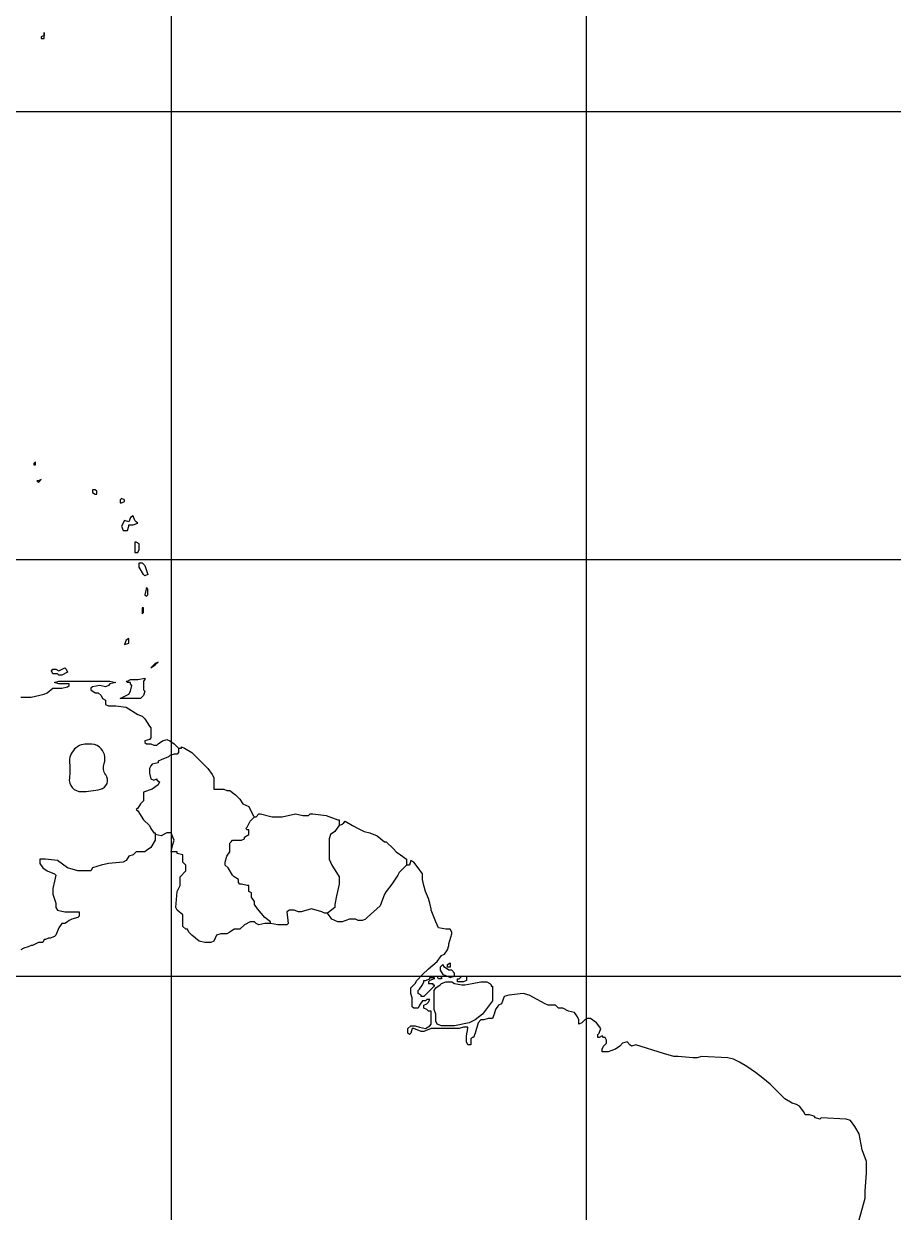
# Model space of a CAD drawing. Header units: millimetres. Extents: x 1844 to 27622, y 2629 to 17869.
# Drawn here: x 10195 to 12367, y 7428 to 10398 of the extents above; entities that cross this region are included whole.
import ezdxf

# ---------------------------------------------------------------- set-up
doc = ezdxf.new("R2010")
doc.units = ezdxf.units.MM
for name, color, linetype in [('COUNTRY', 212, 'Continuous'), ('MINOR_LAKE', 7, 'Continuous'), ('网格线', 251, 'Continuous')]:
    doc.layers.add(name, color=color, linetype=linetype)

msp = doc.modelspace()

# ---------------------------------------------------------------- linework, layer by layer
at = {"layer": 'COUNTRY', "linetype": 'Continuous', "lineweight": -3}
for points in [[(10245.8, 10368.8), (10245.8, 10376.1), (10245.8, 10368.8), (10238.5, 10365.2), (10238.5, 10361.5), (10245.8, 10361.5), (10245.8, 10368.8)], [(10223.9, 9303.1), (10220.2, 9299.5), (10220.2, 9295.8), (10223.9, 9295.8), (10223.9, 9303.1)], [(10231.2, 9255.7), (10227.5, 9255.7), (10231.2, 9252), (10238.5, 9259.3), (10231.2, 9255.7)], [(10373.5, 9233.8), (10366.2, 9233.8), (10366.2, 9226.5), (10373.5, 9222.8), (10377.2, 9222.8), (10377.2, 9230.1), (10373.5, 9233.8)], [(10439.2, 9211.9), (10439.2, 9211.9), (10435.6, 9208.2), (10435.6, 9200.9), (10439.2, 9200.9), (10446.5, 9204.6), (10446.5, 9208.2), (10439.2, 9211.9)], [(10468.4, 9168.1), (10461.1, 9164.4), (10457.5, 9153.5), (10446.5, 9157.1), (10439.2, 9142.5), (10442.9, 9131.6), (10453.8, 9131.6), (10457.5, 9142.5), (10457.5, 9146.2), (10468.4, 9146.2), (10479.4, 9149.8), (10475.7, 9153.5), (10472.1, 9157.1), (10468.4, 9168.1)], [(10475.7, 9102.4), (10472.1, 9102.4), (10472.1, 9084.2), (10472.1, 9076.9), (10479.4, 9076.9), (10483, 9084.2), (10483, 9098.8), (10475.7, 9102.4)], [(10483, 9051.3), (10490.3, 9051.3), (10497.6, 9044), (10504.9, 9022.1), (10504.9, 9022.1), (10497.6, 9018.5), (10494, 9022.1), (10483, 9040.4), (10483, 9047.7), (10483, 9051.3)], [(10501.3, 8989.3), (10497.6, 8971), (10501.3, 8967.4), (10504.9, 8971), (10504.9, 8978.3), (10504.9, 8985.6), (10501.3, 8989.3)], [(10494, 8938.2), (10490.3, 8938.2), (10490.3, 8923.6), (10494, 8927.2), (10494, 8938.2)], [(10457.5, 8861.5), (10450.2, 8857.9), (10446.5, 8846.9), (10457.5, 8850.6), (10457.5, 8861.5)], [(10530.5, 8803.1), (10523.2, 8799.5), (10512.2, 8788.5), (10512.2, 8788.5), (10523.2, 8795.8), (10530.5, 8803.1)], [(10296.9, 8788.5), (10300.5, 8784.9), (10304.2, 8777.6), (10289.6, 8770.3), (10282.3, 8770.3), (10278.6, 8773.9), (10267.7, 8773.9), (10264, 8781.2), (10267.7, 8784.9), (10275, 8784.9), (10282.3, 8781.2), (10296.9, 8788.5)], [(10497.6, 8759.3), (10494, 8755.7), (10494, 8741.1), (10494, 8733.8), (10497.6, 8730.1), (10494, 8719.2), (10486.7, 8711.9), (10472.1, 8711.9), (10435.6, 8711.9), (10435.6, 8711.9), (10457.5, 8722.8), (10461.1, 8730.1), (10464.8, 8744.7), (10461.1, 8748.4), (10461.1, 8752), (10453.8, 8752), (10450.2, 8755.7), (10453.8, 8755.7), (10461.1, 8759.3), (10479.4, 8759.3), (10497.6, 8763), (10497.6, 8763), (10497.6, 8759.3)], [(10187.4, 8715.5), (10212.9, 8715.5), (10245.8, 8722.8), (10253.1, 8726.5), (10267.7, 8737.4), (10289.6, 8737.4), (10304.2, 8741.1), (10307.8, 8744.7), (10307.8, 8748.4), (10282.3, 8748.4), (10271.3, 8752), (10271.3, 8752), (10282.3, 8755.7), (10300.5, 8755.7), (10410, 8755.7), (10424.6, 8752), (10424.6, 8752), (10424.6, 8752), (10410, 8748.4), (10406.4, 8744.7), (10399.1, 8741.1), (10384.5, 8744.7), (10366.2, 8741.1), (10362.6, 8737.4), (10362.6, 8733.8), (10373.5, 8726.5), (10380.8, 8726.5), (10388.1, 8719.2), (10391.8, 8711.9), (10399.1, 8708.2), (10399.1, 8697.3), (10406.4, 8693.6), (10424.6, 8693.6), (10450.2, 8690), (10479.4, 8671.7), (10490.3, 8668.1), (10497.6, 8660.8), (10508.6, 8642.5), (10512.2, 8638.9), (10512.2, 8617), (10512.2, 8613.3), (10508.6, 8609.7), (10497.6, 8606), (10497.6, 8602.4), (10501.3, 8598.8), (10512.2, 8598.8), (10519.5, 8595.1), (10526.8, 8595.1), (10530.5, 8598.8), (10541.4, 8606), (10552.4, 8609.7), (10559.7, 8606), (10570.6, 8598.8), (10577.9, 8591.5), (10581.6, 8587.8)], [(10581.6, 8587.8), (10588.9, 8587.8), (10588.9, 8591.5), (10596.2, 8587.8), (10614.4, 8576.9), (10654.6, 8536.7), (10665.5, 8522.1), (10669.2, 8514.8), (10669.2, 8485.6), (10672.8, 8485.6), (10680.1, 8485.6), (10694.7, 8485.6), (10702, 8482), (10709.3, 8482), (10723.9, 8471), (10727.5, 8467.4), (10734.8, 8460.1), (10742.1, 8449.1), (10756.7, 8441.8), (10767.7, 8419.9), (10771.3, 8416.3)], [(10771.3, 8416.3), (10775, 8416.3), (10782.3, 8423.6), (10785.9, 8423.6), (10815.1, 8416.3), (10840.7, 8416.3), (10873.5, 8423.6), (10891.8, 8419.9), (10906.4, 8419.9), (10910, 8423.6), (10917.3, 8423.6), (10950.2, 8419.9), (10979.4, 8409), (10983, 8409), (10983, 8394.4)], [(10983, 8394.4), (10990.3, 8398), (10994, 8401.7), (10997.6, 8405.3), (11015.9, 8394.4), (11030.5, 8387.1), (11045.1, 8379.8), (11059.7, 8376.1), (11077.9, 8368.8), (11096.2, 8354.2), (11099.8, 8354.2), (11118.1, 8336), (11125.4, 8328.7), (11136.3, 8321.4), (11150.9, 8310.4), (11150.9, 8295.8), (11150.9, 8295.8)], [(12282.3, 7409), (12296.9, 7463.7), (12296.9, 7482), (12300.5, 7525.8), (12300.5, 7555), (12289.6, 7584.2), (12282.3, 7624.3), (12271.3, 7642.5), (12260.4, 7657.1), (12249.4, 7660.8), (12187.4, 7664.4), (12183.7, 7660.8), (12172.8, 7664.4), (12169.2, 7668.1), (12158.2, 7671.7), (12147.3, 7671.7), (12143.6, 7679), (12132.7, 7693.6), (12125.4, 7697.3), (12114.4, 7700.9), (12096.2, 7711.9), (12059.7, 7748.4), (12041.4, 7763), (12023.2, 7777.6), (12001.3, 7792.2), (11983, 7803.1), (11968.4, 7810.4), (11953.8, 7814.1), (11888.1, 7817.7), (11877.2, 7814.1), (11866.2, 7814.1), (11829.7, 7817.7), (11818.8, 7817.7), (11793.2, 7825), (11723.9, 7846.9), (11712.9, 7843.3), (11709.3, 7846.9), (11702, 7854.2), (11691, 7850.6), (11683.7, 7843.3), (11672.8, 7836), (11654.6, 7828.7), (11640, 7828.7), (11640, 7836), (11643.6, 7843.3), (11650.9, 7850.6), (11650.9, 7857.9), (11647.3, 7865.2), (11643.6, 7865.2), (11640, 7868.8), (11632.7, 7865.2), (11629, 7865.2), (11629, 7865.2), (11629, 7872.5), (11632.7, 7876.1), (11636.3, 7887.1), (11625.4, 7901.7), (11610.8, 7912.6), (11603.5, 7912.6), (11596.2, 7909), (11588.9, 7901.7), (11581.6, 7898), (11581.6, 7909), (11577.9, 7916.3), (11570.6, 7927.2), (11556, 7930.9), (11541.4, 7938.2), (11530.5, 7938.2), (11523.2, 7945.5), (11504.9, 7945.5), (11497.6, 7949.1), (11457.5, 7971), (11442.9, 7974.7), (11406.4, 7971), (11395.4, 7967.4), (11388.1, 7949.1), (11380.8, 7945.5), (11373.5, 7934.5), (11369.9, 7923.6), (11366.2, 7912.6), (11355.3, 7912.6), (11344.3, 7909), (11337, 7909), (11329.7, 7901.7), (11322.4, 7876.1), (11318.8, 7865.2), (11315.1, 7865.2), (11311.5, 7861.5), (11311.5, 7846.9), (11304.2, 7846.9), (11304.2, 7846.9), (11300.5, 7854.2), (11300.5, 7868.8), (11304.2, 7887.1), (11304.2, 7890.7), (11293.2, 7890.7), (11282.3, 7887.1), (11271.3, 7887.1), (11242.1, 7887.1), (11234.8, 7887.1), (11231.2, 7887.1), (11223.9, 7887.1), (11220.2, 7887.1), (11212.9, 7887.1), (11194.7, 7879.8), (11187.4, 7879.8), (11169.2, 7887.1), (11165.5, 7887.1), (11165.5, 7887.1), (11161.9, 7876.1), (11158.2, 7872.5), (11154.6, 7876.1), (11154.6, 7883.4), (11154.6, 7887.1), (11161.9, 7894.4), (11172.8, 7894.4), (11183.7, 7890.7), (11198.3, 7887.1), (11209.3, 7894.4), (11212.9, 7898), (11212.9, 7898), (11212.9, 7927.2), (11212.9, 7930.9), (11205.6, 7930.9), (11202, 7934.5), (11194.7, 7938.2), (11194.7, 7941.8), (11194.7, 7945.5), (11202, 7949.1), (11205.6, 7952.8), (11209.3, 7960.1), (11202, 7960.1), (11198.3, 7956.4), (11191, 7956.4), (11183.7, 7945.5), (11180.1, 7938.2), (11169.2, 7938.2), (11165.5, 7941.8), (11165.5, 7941.8), (11165.5, 7963.7), (11161.9, 7974.7), (11161.9, 7985.6), (11161.9, 7989.3), (11172.8, 8000.2), (11176.4, 8007.5), (11191, 8022.1), (11205.6, 8036.7), (11227.5, 8055), (11238.5, 8069.6), (11245.8, 8073.2), (11253.1, 8084.2), (11256.7, 8095.1), (11256.7, 8098.8), (11264, 8124.3), (11264, 8127.9), (11260.4, 8135.2), (11249.4, 8135.2), (11231.2, 8138.9), (11223.9, 8153.5), (11212.9, 8182.7), (11212.9, 8186.3), (11209.3, 8200.9), (11205.6, 8211.9), (11198.3, 8230.1), (11194.7, 8244.7), (11191, 8259.3), (11191, 8273.9), (11180.1, 8288.5), (11169.2, 8303.1), (11161.9, 8306.8), (11161.9, 8306.8), (11158.2, 8295.8), (11150.9, 8295.8)], [(11260.4, 8051.3), (11260.4, 8044), (11260.4, 8040.4), (11256.7, 8040.4), (11253.1, 8040.4), (11253.1, 8047.7), (11253.1, 8047.7), (11260.4, 8051.3)], [(11234.8, 8018.5), (11238.5, 8014.8), (11238.5, 8011.2), (11231.2, 8011.2), (11227.5, 8018.5), (11234.8, 8018.5)], [(11242.1, 8047.7), (11234.8, 8040.4), (11234.8, 8033.1), (11242.1, 8022.1), (11253.1, 8018.5), (11260.4, 8014.8), (11271.3, 8018.5), (11271.3, 8025.8), (11264, 8033.1), (11256.7, 8033.1), (11245.8, 8040.4), (11242.1, 8047.7)], [(11300.5, 8007.5), (11293.2, 8003.9), (11278.6, 8003.9), (11278.6, 8003.9), (11278.6, 8007.5), (11278.6, 8011.2), (11282.3, 8011.2), (11289.6, 8018.5), (11293.2, 8018.5), (11296.9, 8018.5), (11300.5, 8018.5), (11300.5, 8011.2), (11300.5, 8007.5)], [(11220.2, 7996.6), (11220.2, 7992.9), (11209.3, 7982), (11209.3, 7982), (11194.7, 7967.4), (11187.4, 7967.4), (11187.4, 7971), (11180.1, 7974.7), (11180.1, 7982), (11183.7, 7985.6), (11191, 7996.6), (11194.7, 8003.9), (11194.7, 8007.5), (11198.3, 8007.5), (11209.3, 8011.2), (11209.3, 8014.8), (11220.2, 8014.8), (11220.2, 8011.2), (11209.3, 8007.5), (11205.6, 8003.9), (11205.6, 8000.2), (11216.6, 8000.2), (11216.6, 7996.6), (11220.2, 7996.6)], [(11366.2, 7992.9), (11366.2, 7960.1), (11366.2, 7956.4), (11340.7, 7923.6), (11322.4, 7909), (11307.8, 7901.7), (11271.3, 7894.4), (11264, 7894.4), (11238.5, 7894.4), (11227.5, 7898), (11223.9, 7905.3), (11223.9, 7923.6), (11220.2, 7934.5), (11220.2, 7941.8), (11220.2, 7952.8), (11220.2, 7982), (11223.9, 7989.3), (11234.8, 7996.6), (11238.5, 8000.2), (11249.4, 8003.9), (11264, 8003.9), (11271.3, 8000.2), (11289.6, 7996.6), (11296.9, 7996.6), (11315.1, 8000.2), (11337, 8003.9), (11351.6, 8003.9), (11358.9, 8000.2), (11362.6, 7996.6), (11362.6, 7992.9), (11366.2, 7992.9)]]:
    msp.add_lwpolyline(points, dxfattribs=at)
at = {"layer": 'COUNTRY', "lineweight": -3, "flags": 128}
for points in [[(10581.6, 8587.8), (10581.6, 8576.9), (10577.9, 8573.2), (10570.6, 8573.2), (10559.7, 8569.6), (10556, 8565.9), (10537.8, 8558.6), (10530.5, 8555), (10530.5, 8551.3), (10515.9, 8547.7), (10512.2, 8544), (10508.6, 8536.7), (10508.6, 8525.8), (10512.2, 8511.2), (10519.5, 8507.5), (10526.8, 8511.2), (10526.8, 8507.5), (10534.1, 8503.9), (10530.5, 8496.6), (10515.9, 8485.6), (10494, 8478.3), (10494, 8474.7), (10494, 8456.4), (10486.7, 8449.1), (10479.4, 8438.2), (10475.7, 8434.5), (10479.4, 8430.9), (10494, 8409), (10508.6, 8394.4), (10512.2, 8387.1), (10519.5, 8376.1), (10523.2, 8376.1), (10523.2, 8372.5), (10523.2, 8357.9), (10512.2, 8339.6), (10501.3, 8332.3), (10497.6, 8328.7), (10475.7, 8328.7), (10468.4, 8321.4), (10457.5, 8317.7), (10450.2, 8306.8), (10442.9, 8303.1), (10406.4, 8299.5), (10388.1, 8295.8), (10366.2, 8288.5), (10362.6, 8281.2), (10358.9, 8281.2), (10329.7, 8281.2), (10304.2, 8288.5), (10278.6, 8306.8), (10249.4, 8310.4), (10242.1, 8310.4), (10234.8, 8310.4), (10234.8, 8299.5), (10242.1, 8288.5), (10253.1, 8281.2), (10271.3, 8273.9), (10275, 8270.3), (10271.3, 8255.7), (10267.7, 8237.4), (10267.7, 8230.1), (10267.7, 8222.8), (10275, 8200.9), (10275, 8190), (10278.6, 8182.7), (10296.9, 8179), (10300.5, 8179), (10333.4, 8179), (10333.4, 8168.1), (10329.7, 8164.4), (10315.1, 8160.8), (10307.8, 8157.1), (10304.2, 8153.5), (10296.9, 8149.8), (10289.6, 8149.8), (10282.3, 8138.9), (10275, 8120.6), (10271.3, 8117), (10260.4, 8113.3), (10256.7, 8113.3), (10249.4, 8109.7), (10245.8, 8109.7), (10242.1, 8102.4), (10231.2, 8102.4), (10216.6, 8095.1), (10212.9, 8095.1), (10205.6, 8091.5), (10194.7, 8087.8), (10187.4, 8084.2)], [(10811.5, 8149.8), (10811.5, 8153.5), (10796.9, 8164.4), (10778.6, 8186.3), (10771.3, 8197.3), (10771.3, 8204.6), (10764, 8215.5), (10764, 8226.5), (10756.7, 8230.1), (10756.7, 8244.7), (10753.1, 8244.7), (10738.5, 8248.4), (10734.8, 8248.4), (10731.2, 8252), (10731.2, 8259.3), (10720.2, 8266.6), (10716.6, 8270.3), (10705.6, 8288.5), (10698.3, 8295.8), (10698.3, 8303.1), (10702, 8317.7), (10709.3, 8328.7), (10709.3, 8346.9), (10709.3, 8350.6), (10712.9, 8354.2), (10716.6, 8357.9), (10727.5, 8357.9), (10738.5, 8357.9), (10745.8, 8361.5), (10745.8, 8365.2), (10756.7, 8372.5), (10756.7, 8383.4), (10753.1, 8383.4), (10749.4, 8387.1), (10753.1, 8390.7), (10760.4, 8405.3), (10767.7, 8412.6), (10771.3, 8416.3)], [(11150.9, 8295.8), (11132.7, 8277.6), (11129, 8270.3), (11114.4, 8248.4), (11099.8, 8230.1), (11096.2, 8222.8), (11085.2, 8193.6), (11052.4, 8164.4), (11048.7, 8160.8), (11041.4, 8157.1), (11030.5, 8157.1), (11023.2, 8160.8), (11012.2, 8160.8), (11008.6, 8160.8), (10990.3, 8153.5), (10983, 8153.5), (10979.4, 8153.5), (10964.8, 8160.8), (10953.8, 8175.4), (10946.5, 8175.4), (10939.2, 8179), (10913.7, 8186.3), (10888.1, 8179), (10880.8, 8179), (10869.9, 8182.7), (10858.9, 8182.7), (10851.6, 8179), (10855.3, 8149.8), (10851.6, 8146.2), (10829.7, 8146.2), (10811.5, 8149.8), (10796.9, 8149.8), (10782.3, 8146.2), (10775, 8149.8), (10771.3, 8153.5), (10767.7, 8153.5), (10760.4, 8153.5), (10745.8, 8146.2), (10734.8, 8135.2), (10720.2, 8135.2), (10709.3, 8127.9), (10702, 8124.3), (10687.4, 8124.3), (10676.4, 8120.6), (10669.2, 8106), (10661.9, 8102.4), (10647.3, 8102.4), (10632.7, 8106), (10614.4, 8120.6), (10607.1, 8127.9), (10603.5, 8135.2), (10599.8, 8135.2), (10592.5, 8142.5), (10592.5, 8146.2), (10592.5, 8160.8), (10592.5, 8171.7), (10577.9, 8182.7), (10574.3, 8190), (10577.9, 8230.1), (10585.2, 8244.7), (10585.2, 8255.7), (10585.2, 8266.6), (10599.8, 8281.2), (10599.8, 8284.9), (10599.8, 8295.8), (10592.5, 8303.1), (10592.5, 8321.4), (10577.9, 8325), (10577.9, 8328.7), (10563.3, 8328.7), (10567, 8346.9), (10570.6, 8357.9), (10567, 8365.2), (10563.3, 8376.1), (10552.4, 8376.1), (10537.8, 8368.8), (10523.2, 8372.5)], [(10983, 8394.4), (10979.4, 8390.7), (10972.1, 8379.8), (10961.1, 8372.5), (10957.5, 8361.5), (10957.5, 8332.3), (10957.5, 8310.4), (10964.8, 8295.8), (10975.7, 8277.6), (10983, 8266.6), (10983, 8248.4), (10975.7, 8219.2), (10972.1, 8197.3), (10972.1, 8190), (10953.8, 8175.4)]]:
    msp.add_lwpolyline(points, dxfattribs=at)
at = {"layer": 'MINOR_LAKE', "linetype": 'Continuous', "lineweight": -3}
msp.add_lwpolyline([(10357.4, 8597.9, 0.485456), (10309.3, 8550.5, -0.064477), (10308.6, 8513.3, 0.465748), (10338.8, 8479.3, 0.047185), (10386.2, 8485.1, 0.544094), (10399.7, 8521, -0.250331), (10395.4, 8549.7, 0.321969), (10383.8, 8590.4, 0.197509), (10357.4, 8597.9, 17.893258)], format="xyb", dxfattribs=at)
at = {"layer": '网格线', "linetype": 'Continuous'}
for points in [[(10563.3, 17638.9), (10563.3, 2828.7)], [(11599.8, 17638.9), (11599.8, 2828.7)], [(2271.3, 10179), (27147.3, 10179)], [(27147.3, 9058.6), (2271.3, 9058.6)], [(2271.3, 8018.5), (27147.3, 8018.5)]]:
    msp.add_lwpolyline(points, dxfattribs=at)

doc.saveas('drawing.dxf')
